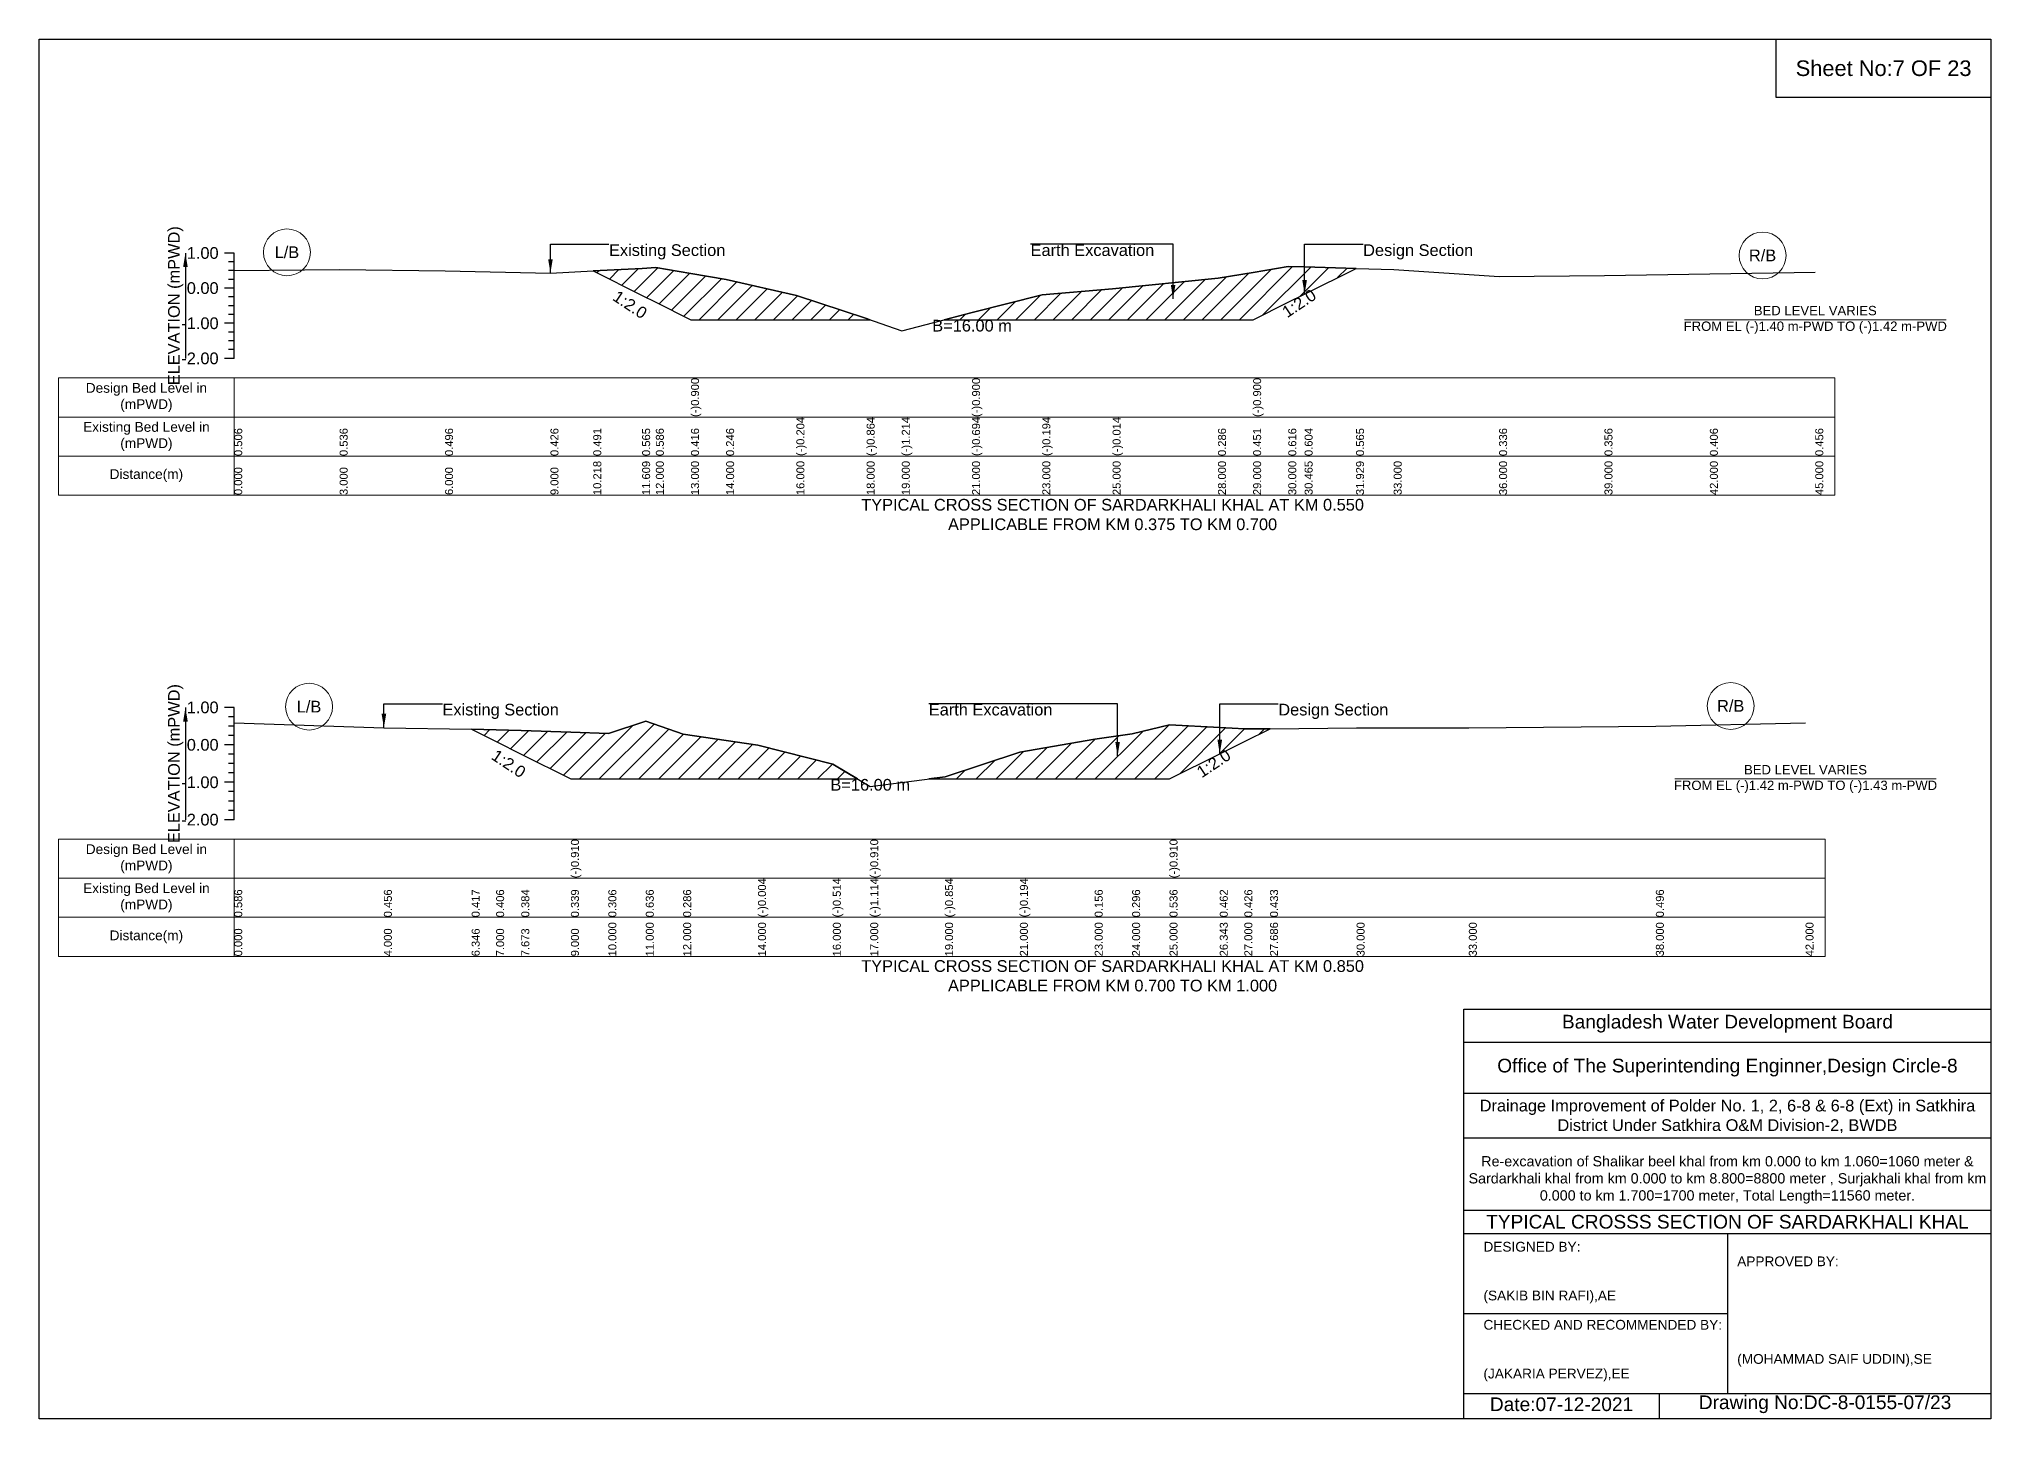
# Model space of a CAD drawing. Header units: inches. Extents: x 93000 to 506000, y -4242 to 0.
# Drawn here: x 160000 to 166000, y -4242 to 0 of the extents above; entities that cross this region are included whole.
import ezdxf

# ---------------------------------------------------------------- set-up
doc = ezdxf.new("R2010")
doc.units = ezdxf.units.IN
doc.header["$LTSCALE"] = 7
doc.header["$MEASUREMENT"] = 0
for name, color, linetype, lineweight in [('Cross section Data Border', 7, 'Continuous', 9), ('Cross Section Labels', 7, 'Continuous', 9), ('Existing_Bed_Level for Xsection', 7, 'Continuous', 25)]:
    doc.layers.add(name, color=color, linetype=linetype, lineweight=lineweight)
doc.styles.get("Standard").update_dxf_attribs({"font": 'arial.ttf'})
doc.dimstyles.get("Standard").update_dxf_attribs({"dimtxt": 0.18, "dimasz": 0.18, "dimexe": 0.18, "dimexo": 0.0625, "dimgap": 0.09, "dimtad": 0, "dimtih": 1, "dimtoh": 1, "dimdec": 4, "dimzin": 0, "dimdsep": 46, "dimtxsty": 'Standard', "dimcen": 0.09, "dimadec": 0, "dimazin": 0, "dimtfac": 1, "dimtdec": 4, "dimtofl": 0, "dimtmove": 0, "dimatfit": 3, "dimfxl": 1, "dimtolj": 1, "dimtzin": 0, "dimarcsym": 0})

msp = doc.modelspace()

# ---------------------------------------------------------------- hatches: boundary and pattern name
at = {"layer": 'Existing_Bed_Level for Xsection'}
h = msp.add_hatch(dxfattribs=at)
h.set_pattern_fill('ANSI31', color=256, scale=324, style=0)
h.paths.add_polyline_path([(161703.6, -712.9), (161853.8, -788), (161896, -809.1), (162004, -863.1), (162112, -863.1), (162328, -863.1), (162544, -863.1), (162555.1, -863.1), (162544, -859.2), (162328, -787.9), (162112, -739.3), (162004, -721), (161896, -702.6), (161853.8, -704.9)])
h = msp.add_hatch(dxfattribs=at)
h.set_pattern_fill('ANSI31', color=256, scale=324, style=0)
h.paths.add_polyline_path([(162782.4, -863.1), (162868, -863.1), (163084, -863.1), (163300, -863.1), (163624, -863.1), (163732, -863.1), (163840, -809.1), (163890.2, -784), (164048.3, -704.9), (163890.2, -700.7), (163840, -699.4), (163732, -717.2), (163624, -735), (163300, -767.4), (163084, -786.8), (162868, -840.8)])
h = msp.add_hatch(dxfattribs=at)
h.set_pattern_fill('ANSI31', color=256, scale=345, style=0)
h.paths.add_polyline_path([(161329.8, -2121.9), (161405, -2159.5), (161482.4, -2198.2), (161635, -2274.5), (161750, -2274.5), (161865, -2274.5), (161980, -2274.5), (162210, -2274.5), (162440, -2274.5), (162515.9, -2274.5), (162440, -2229), (162210, -2170.3), (161980, -2137), (161865, -2096.8), (161750, -2134.7), (161635, -2130.9), (161482.4, -2125.8), (161405, -2123.2)])
h = msp.add_hatch(dxfattribs=at)
h.set_pattern_fill('ANSI31', color=256, scale=345, style=0)
h.paths.add_polyline_path([(162735.5, -2274.5), (162785, -2274.5), (163015, -2274.5), (163245, -2274.5), (163360, -2274.5), (163475, -2274.5), (163629.4, -2197.3), (163705, -2159.5), (163783.9, -2120.1), (163705, -2120.9), (163629.4, -2116.7), (163475, -2108.2), (163360, -2135.8), (163245, -2151.9), (163015, -2192.2), (162785, -2268.1)])

# ---------------------------------------------------------------- linework, layer by layer
for points in [[(160000, 0), (166000, 0), (166000, -4242), (160000, -4242)], [(165340, 0), (166000, 0), (166000, -180), (165340, -180)]]:
    msp.add_lwpolyline(points, close=True)
for points in [[(164380, -4242), (164380, -2982), (166000, -2982)], [(164380, -3084), (166000, -3084)], [(164380, -3240), (166000, -3240)], [(164380, -3378), (166000, -3378)], [(164380, -3600), (166000, -3600)], [(164380, -3672), (166000, -3672)], [(165190, -3672), (165190, -4164)], [(164380, -3918), (165190, -3918)], [(164380, -4164), (166000, -4164)], [(164980, -4164), (164980, -4242)]]:
    msp.add_lwpolyline(points)
at = {"layer": 'Cross section Data Border'}
for points in [[(160060, -1041.9), (165520, -1041.9), (165520, -1401.9), (160060, -1401.9)], [(160060, -2459.9), (165490, -2459.9), (165490, -2819.9), (160060, -2819.9)]]:
    msp.add_lwpolyline(points, close=True, dxfattribs=at)
for points in [[(160600, -1041.9), (160600, -1401.9)], [(160060, -1161.9), (165520, -1161.9)], [(160060, -1281.9), (165520, -1281.9)], [(160600, -2459.9), (160600, -2819.9)], [(160060, -2579.9), (165490, -2579.9)], [(160060, -2699.9), (165490, -2699.9)]]:
    msp.add_lwpolyline(points, dxfattribs=at)
at = {"layer": 'Cross Section Labels'}
for points in [[(165058.1, -863.1), (165861.9, -863.1)], [(165028.1, -2274.5), (165831.9, -2274.5)]]:
    msp.add_lwpolyline(points, dxfattribs=at)
for centre in [(160762, -655.6), (165298, -665.3), (165200, -2050.2), (160830, -2052.5)]:
    msp.add_circle(centre, 72, dxfattribs=at)
at = {"layer": 'Existing_Bed_Level for Xsection'}
for points in [[(160600, -657.9), (160570, -657.9)], [(160600, -981.9), (160600, -873.9), (160600, -765.9), (160600, -657.9)], [(160600, -684.9), (160582, -684.9)], [(160600, -711.9), (160582, -711.9)], [(160600, -711.2), (160924, -708), (161248, -712.3), (161572, -719.9), (161703.6, -712.9), (161853.8, -704.9), (161896, -702.6), (162004, -721), (162004, -721), (162112, -739.3), (162328, -787.9), (162544, -859.2), (162652, -897), (162868, -840.8), (162868, -840.8), (163084, -786.8), (163300, -767.4), (163624, -735), (163732, -717.2), (163732, -717.2), (163840, -699.4), (163890.2, -700.7), (164048.3, -704.9), (164164, -708), (164488, -729.6), (164812, -727.4), (165136, -722), (165460, -716.6)], [(160600, -765.9), (160570, -765.9)], [(160600, -738.9), (160582, -738.9)], [(160600, -792.9), (160582, -792.9)], [(160600, -819.9), (160582, -819.9)], [(160600, -873.9), (160570, -873.9)], [(160600, -846.9), (160582, -846.9)], [(160600, -900.9), (160582, -900.9)], [(160600, -927.9), (160582, -927.9)], [(160600, -954.9), (160582, -954.9)], [(160600, -981.9), (160570, -981.9)], [(160600, -2054.9), (160570, -2054.9)], [(160600, -2083.6), (160582, -2083.6)], [(160600, -2399.9), (160600, -2284.9), (160600, -2169.9), (160600, -2054.9)], [(160600, -2102.5), (161060, -2117.4), (161329.8, -2121.9), (161405, -2123.2), (161482.4, -2125.8), (161635, -2130.9), (161635, -2130.9), (161750, -2134.7), (161865, -2096.8), (161980, -2137), (162210, -2170.3), (162440, -2229), (162555, -2298), (162555, -2298), (162785, -2268.1), (163015, -2192.2), (163245, -2151.9), (163360, -2135.8), (163475, -2108.2), (163475, -2108.2), (163629.4, -2116.7), (163705, -2120.9), (163783.9, -2120.1), (164050, -2117.4), (164395, -2117.4), (164970, -2112.8), (165430, -2102.5)], [(160600, -2112.4), (160582, -2112.4)], [(160600, -2141.1), (160582, -2141.1)], [(160600, -2169.9), (160570, -2169.9)], [(160600, -2198.6), (160582, -2198.6)], [(160600, -2227.4), (160582, -2227.4)], [(160600, -2256.1), (160582, -2256.1)], [(160600, -2284.9), (160570, -2284.9)], [(160600, -2313.6), (160582, -2313.6)], [(160600, -2399.9), (160570, -2399.9)], [(160600, -2342.4), (160582, -2342.4)], [(160600, -2371.1), (160582, -2371.1)]]:
    msp.add_lwpolyline(points, dxfattribs=at)
for points in [[(161703.6, -712.9), (161853.8, -788), (161896, -809.1), (162004, -863.1), (162004, -863.1), (162112, -863.1), (162328, -863.1), (162544, -863.1), (162555.1, -863.1), (162544, -859.2), (162328, -787.9), (162112, -739.3), (162004, -721), (162004, -721), (161896, -702.6), (161853.8, -704.9)], [(162782.4, -863.1), (162868, -863.1), (162868, -863.1), (163084, -863.1), (163300, -863.1), (163624, -863.1), (163732, -863.1), (163732, -863.1), (163840, -809.1), (163890.2, -784), (164048.3, -704.9), (164048.3, -704.9), (164048.3, -704.9), (163890.2, -700.7), (163840, -699.4), (163732, -717.2), (163732, -717.2), (163624, -735), (163300, -767.4), (163084, -786.8), (162868, -840.8), (162868, -840.8)], [(161329.8, -2121.9), (161329.8, -2121.9), (161405, -2159.5), (161482.4, -2198.2), (161635, -2274.5), (161635, -2274.5), (161750, -2274.5), (161865, -2274.5), (161980, -2274.5), (162210, -2274.5), (162440, -2274.5), (162515.9, -2274.5), (162440, -2229), (162210, -2170.3), (161980, -2137), (161865, -2096.8), (161750, -2134.7), (161635, -2130.9), (161635, -2130.9), (161482.4, -2125.8), (161405, -2123.2), (161329.8, -2121.9)], [(162735.5, -2274.5), (162785, -2274.5), (163015, -2274.5), (163245, -2274.5), (163360, -2274.5), (163475, -2274.5), (163475, -2274.5), (163629.4, -2197.3), (163705, -2159.5), (163783.9, -2120.1), (163783.9, -2120.1), (163783.9, -2120.1), (163705, -2120.9), (163629.4, -2116.7), (163475, -2108.2), (163475, -2108.2), (163360, -2135.8), (163245, -2151.9), (163015, -2192.2), (162785, -2268.1)]]:
    msp.add_lwpolyline(points, close=True, dxfattribs=at)

# ---------------------------------------------------------------- texts
at = {"attachment_point": 5}
for s, insert, char_height in [('Sheet No:7 OF 23', (165670, -90), 48), ('Bangladesh Water Development Board', (165190, -3027), 42), ('Office of The Superintending Enginner,Design Circle-8', (165190, -3162), 42)]:
    msp.add_mtext(s, dxfattribs=dict(at, insert=insert, char_height=char_height))
for s, insert, char_height, width, attachment_point in [('Drainage Improvement of Polder No. 1, 2, 6-8 & 6-8 (Ext) in Satkhira District Under Satkhira O&M Division-2, BWDB', (165190, -3312), 36, 1680, 5), ('Re-excavation of Shalikar beel khal from km 0.000 to km 1.060=1060 meter & Sardarkhali khal from km 0.000 to km 8.800=8800 meter , Surjakhali khal from km 0.000 to km 1.700=1700 meter, Total Length=11560 meter.', (165190, -3507), 31.4683, 1620, 5), ('TYPICAL CROSSS SECTION OF SARDARKHALI KHAL', (165190, -3636), 42, 1680, 5), ('DESIGNED BY:^J^J^J(SAKIB BIN RAFI),AE', (164440, -3792), 30, 840, 4), ('APPROVED BY:^J^J^J^J^J^J(MOHAMMAD SAIF UDDIN),SE', (165220, -3912), 30, 840, 4), ('CHECKED AND RECOMMENDED BY:^J^J^J(JAKARIA PERVEZ),EE', (164440, -4032), 30, 840, 4), ('Date:07-12-2021', (164680, -4197), 42, 840, 5), ('Drawing No:DC-8-0155-07/23', (165490, -4197), 42, 1320, 5)]:
    msp.add_mtext(s, dxfattribs=dict(insert=insert, char_height=char_height, width=width, attachment_point=attachment_point))
at = {"layer": 'Cross section Data Border', "char_height": 30, "width": 480, "attachment_point": 5}
for s, insert in [('Design Bed Level in (mPWD)', (160330, -1101.9)), ('Existing Bed Level in (mPWD)', (160330, -1221.9)), ('Distance(m)', (160330, -1341.9)), ('Design Bed Level in (mPWD)', (160330, -2519.9)), ('Existing Bed Level in (mPWD)', (160330, -2639.9)), ('Distance(m)', (160330, -2759.9))]:
    msp.add_mtext(s, dxfattribs=dict(at, insert=insert))
at = {"layer": 'Cross Section Labels'}
for s, insert, char_height, attachment_point in [('L/B', (160762, -655.6), 36, 5), ('Existing Section', (161752, -630.9), 36, 1), ('Earth Excavation', (163048, -630.9), 36, 1), ('Design Section', (164070.2, -630.9), 36, 1), ('R/B', (165298, -665.3), 36, 5), ('BED LEVEL VARIES ^JFROM EL (-)1.40 m-PWD TO (-)1.42 m-PWD', (165460, -863.1), 28.8, 5), ('B=16.00 m', (162868, -863.1), 36, 2), ('TYPICAL CROSS SECTION OF SARDARKHALI KHAL AT KM 0.550^JAPPLICABLE FROM KM 0.375 TO KM 0.700', (163300, -1461.9), 36, 5), ('L/B', (160830, -2052.5), 36, 5), ('R/B', (165200, -2050.2), 36, 5), ('Existing Section', (161240, -2043.4), 36, 1), ('Earth Excavation', (162735, -2043.4), 36, 1), ('Design Section', (163809.4, -2043.4), 36, 1), ('B=16.00 m', (162555, -2274.5), 36, 2), ('BED LEVEL VARIES ^JFROM EL (-)1.42 m-PWD TO (-)1.43 m-PWD', (165430, -2274.5), 28.8, 5), ('TYPICAL CROSS SECTION OF SARDARKHALI KHAL AT KM 0.850^JAPPLICABLE FROM KM 0.700 TO KM 1.000', (163300, -2879.9), 36, 5)]:
    msp.add_mtext(s, dxfattribs=dict(at, insert=insert, char_height=char_height, attachment_point=attachment_point))
at = {"layer": 'Cross Section Labels', "char_height": 36, "attachment_point": 2}
for insert, rotation in [((161826.8, -801.5), 326.30993), ((163863.2, -797.5), 33.69007), ((161453.7, -2212.6), 326.30993), ((163600.7, -2211.7), 33.69007)]:
    msp.add_mtext('1:2.0', dxfattribs=dict(at, insert=insert, rotation=rotation))
at = {"layer": 'Existing_Bed_Level for Xsection', "rotation": 90}
for s, insert, char_height, attachment_point in [('ELEVATION (mPWD)', (160420, -819.9), 36, 5), ('(-)0.900', (162004, -1161.9), 24.6, 1), ('(-)0.900', (162868, -1161.9), 24.6, 1), ('(-)0.900', (163732, -1161.9), 24.6, 1), ('0.506', (160600, -1281.9), 24.6, 1), ('0.536', (160924, -1281.9), 24.6, 1), ('0.496', (161248, -1281.9), 24.6, 1), ('0.426', (161572, -1281.9), 24.6, 1), ('0.491', (161703.6, -1281.9), 24.6, 1), ('0.565', (161853.8, -1281.9), 24.6, 1), ('0.586', (161896, -1281.9), 24.6, 1), ('0.416', (162004, -1281.9), 24.6, 1), ('0.246', (162112, -1281.9), 24.6, 1), ('(-)0.204', (162328, -1281.9), 24.6, 1), ('(-)0.864', (162544, -1281.9), 24.6, 1), ('(-)1.214', (162652, -1281.9), 24.6, 1), ('(-)0.694', (162868, -1281.9), 24.6, 1), ('(-)0.194', (163084, -1281.9), 24.6, 1), ('(-)0.014', (163300, -1281.9), 24.6, 1), ('0.286', (163624, -1281.9), 24.6, 1), ('0.451', (163732, -1281.9), 24.6, 1), ('0.616', (163840, -1281.9), 24.6, 1), ('0.604', (163890.2, -1281.9), 24.6, 1), ('0.565', (164048.3, -1281.9), 24.6, 1), ('0.336', (164488, -1281.9), 24.6, 1), ('0.356', (164812, -1281.9), 24.6, 1), ('0.406', (165136, -1281.9), 24.6, 1), ('0.456', (165460, -1281.9), 24.6, 1), ('0.000', (160600, -1401.9), 24.6, 1), ('3.000', (160924, -1401.9), 24.6, 1), ('6.000', (161248, -1401.9), 24.6, 1), ('9.000', (161572, -1401.9), 24.6, 1), ('10.218', (161703.6, -1401.9), 24.6, 1), ('11.609', (161853.8, -1401.9), 24.6, 1), ('12.000', (161896, -1401.9), 24.6, 1), ('13.000', (162004, -1401.9), 24.6, 1), ('14.000', (162112, -1401.9), 24.6, 1), ('16.000', (162328, -1401.9), 24.6, 1), ('18.000', (162544, -1401.9), 24.6, 1), ('19.000', (162652, -1401.9), 24.6, 1), ('21.000', (162868, -1401.9), 24.6, 1), ('23.000', (163084, -1401.9), 24.6, 1), ('25.000', (163300, -1401.9), 24.6, 1), ('28.000', (163624, -1401.9), 24.6, 1), ('29.000', (163732, -1401.9), 24.6, 1), ('30.000', (163840, -1401.9), 24.6, 1), ('30.465', (163890.2, -1401.9), 24.6, 1), ('31.929', (164048.3, -1401.9), 24.6, 1), ('33.000', (164164, -1401.9), 24.6, 1), ('36.000', (164488, -1401.9), 24.6, 1), ('39.000', (164812, -1401.9), 24.6, 1), ('42.000', (165136, -1401.9), 24.6, 1), ('45.000', (165460, -1401.9), 24.6, 1), ('ELEVATION (mPWD)', (160420, -2227.4), 36, 5), ('(-)0.910', (161635, -2579.9), 24.6, 1), ('(-)0.910', (162555, -2579.9), 24.6, 1), ('(-)0.910', (163475, -2579.9), 24.6, 1), ('0.586', (160600, -2699.9), 24.6, 1), ('0.456', (161060, -2699.9), 24.6, 1), ('0.417', (161329.8, -2699.9), 24.6, 1), ('0.406', (161405, -2699.9), 24.6, 1), ('0.384', (161482.4, -2699.9), 24.6, 1), ('0.339', (161635, -2699.9), 24.6, 1), ('0.306', (161750, -2699.9), 24.6, 1), ('0.636', (161865, -2699.9), 24.6, 1), ('0.286', (161980, -2699.9), 24.6, 1), ('(-)0.004', (162210, -2699.9), 24.6, 1), ('(-)0.514', (162440, -2699.9), 24.6, 1), ('(-)1.114', (162555, -2699.9), 24.6, 1), ('(-)0.854', (162785, -2699.9), 24.6, 1), ('(-)0.194', (163015, -2699.9), 24.6, 1), ('0.156', (163245, -2699.9), 24.6, 1), ('0.296', (163360, -2699.9), 24.6, 1), ('0.536', (163475, -2699.9), 24.6, 1), ('0.462', (163629.4, -2699.9), 24.6, 1), ('0.426', (163705, -2699.9), 24.6, 1), ('0.433', (163783.9, -2699.9), 24.6, 1), ('0.496', (164970, -2699.9), 24.6, 1), ('0.000', (160600, -2819.9), 24.6, 1), ('4.000', (161060, -2819.9), 24.6, 1), ('6.346', (161329.8, -2819.9), 24.6, 1), ('7.000', (161405, -2819.9), 24.6, 1), ('7.673', (161482.4, -2819.9), 24.6, 1), ('9.000', (161635, -2819.9), 24.6, 1), ('10.000', (161750, -2819.9), 24.6, 1), ('11.000', (161865, -2819.9), 24.6, 1), ('12.000', (161980, -2819.9), 24.6, 1), ('14.000', (162210, -2819.9), 24.6, 1), ('16.000', (162440, -2819.9), 24.6, 1), ('17.000', (162555, -2819.9), 24.6, 1), ('19.000', (162785, -2819.9), 24.6, 1), ('21.000', (163015, -2819.9), 24.6, 1), ('23.000', (163245, -2819.9), 24.6, 1), ('24.000', (163360, -2819.9), 24.6, 1), ('25.000', (163475, -2819.9), 24.6, 1), ('26.343', (163629.4, -2819.9), 24.6, 1), ('27.000', (163705, -2819.9), 24.6, 1), ('27.686', (163783.9, -2819.9), 24.6, 1), ('30.000', (164050, -2819.9), 24.6, 1), ('33.000', (164395, -2819.9), 24.6, 1), ('38.000', (164970, -2819.9), 24.6, 1), ('42.000', (165430, -2819.9), 24.6, 1)]:
    msp.add_mtext(s, dxfattribs=dict(at, insert=insert, char_height=char_height, attachment_point=attachment_point))
at = {"layer": 'Existing_Bed_Level for Xsection', "char_height": 36, "attachment_point": 6}
for s, insert in [('1.00', (160552, -657.9)), ('0.00', (160552, -765.9)), ('-1.00', (160552, -873.9)), ('-2.00', (160552, -981.9)), ('1.00', (160552, -2054.9)), ('0.00', (160552, -2169.9)), ('-1.00', (160552, -2284.9)), ('-2.00', (160552, -2399.9))]:
    msp.add_mtext(s, dxfattribs=dict(at, insert=insert))

# ---------------------------------------------------------------- leaders
at = {"layer": 'Cross Section Labels', "annotation_type": 0, "has_hookline": 1}
for points, hookline_direction, text_width in [([(161572, -719.9), (161572, -630.9), (161751.9, -630.9)], 0, 350.4), ([(163486, -798.9), (163486, -630.9), (163048.1, -630.9)], 1, 372.7), ([(163890.2, -784), (163890.2, -630.9), (164070.1, -630.9)], 0, 330.9), ([(161060, -2117.4), (161060, -2043.4), (161239.9, -2043.4)], 0, 350.4), ([(163315.4, -2203.8), (163315.4, -2043.4), (162735.1, -2043.4)], 1, 372.7), ([(163629.4, -2197.3), (163629.4, -2043.4), (163809.3, -2043.4)], 0, 330.9)]:
    msp.add_leader(points, dimstyle='Standard', override={"dimasz": 43.2}, dxfattribs=dict(at, hookline_direction=hookline_direction, text_width=text_width))
at = {"layer": 'Existing_Bed_Level for Xsection'}
for points in [[(160450, -657.9), (160450, -981.9)], [(160450, -2054.9), (160450, -2399.9)]]:
    msp.add_leader(points, dimstyle='Standard', override={"dimasz": 43.2}, dxfattribs=at)

doc.saveas('drawing.dxf')
